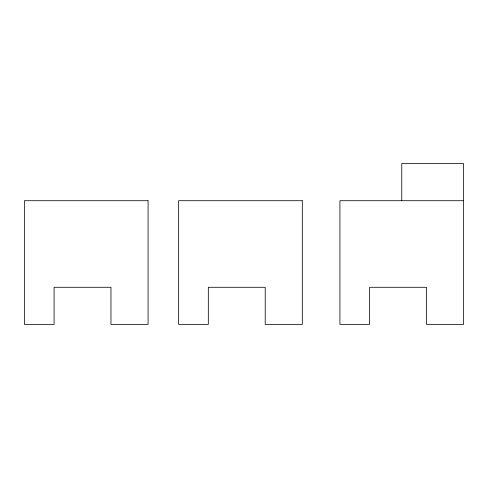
<?xml version="1.0" encoding="UTF-8"?>
<svg xmlns="http://www.w3.org/2000/svg" width="488" height="488" viewBox="0 0 488 488"><rect width="100%" height="100%" fill="white"/><g stroke="black" fill="none" stroke-linecap="round" stroke-linejoin="round"><path stroke-width="0.73" d="M463.6 200.714L339.929 200.714L339.929 324.386L369.611 324.386L369.611 287.286L426.5 287.286L426.5 324.386L463.6 324.386L463.6 163.614L401.764 163.614L401.764 200.714M148.071 200.714L24.4 200.714L24.4 324.386L54.083 324.386L54.083 287.286L110.971 287.286L110.971 324.386L148.071 324.386L148.071 200.714M302.31 200.714L178.639 200.714L178.639 324.386L208.321 324.386L208.321 287.286L265.21 287.286L265.21 324.386L302.31 324.386L302.31 200.714"/></g></svg>
